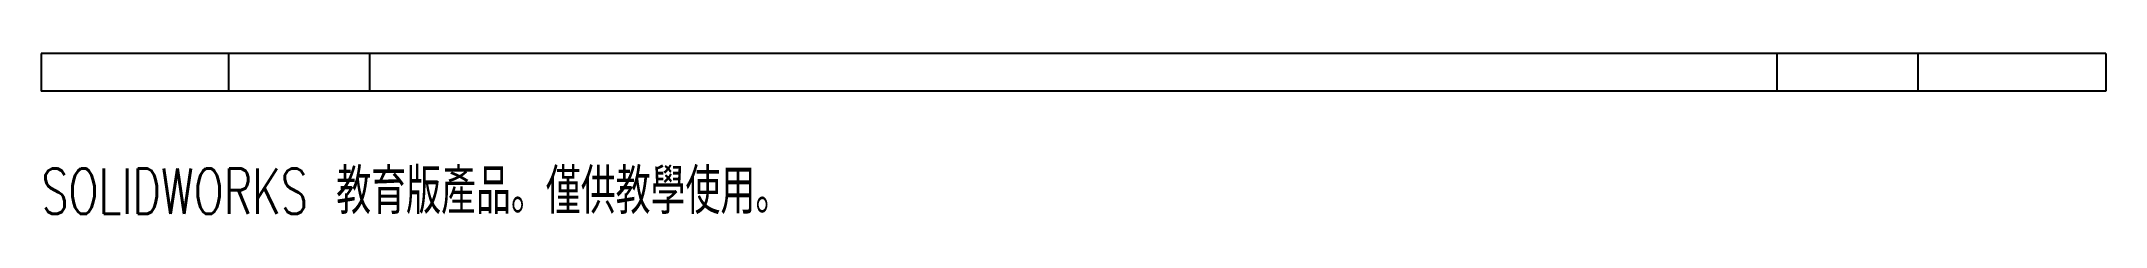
# Paper-space layout '_後視' of a CAD drawing. Header units: millimetres. Extents: x -110 to 110, y -13 to 4.
import ezdxf

# ---------------------------------------------------------------- set-up
doc = ezdxf.new("R2010")
doc.units = ezdxf.units.MM
doc.styles.add('SLDTEXTSTYLE0', font='TXT', dxfattribs={"width": 0.7, "bigfont": 'bigfont'})

psp = doc.layouts.new('_後視')

# ---------------------------------------------------------------- linework, layer by layer
at = {"color": 7, "linetype": 'Continuous', "lineweight": 25}
for p, q in [((-110, 4), (-110, 0)), ((110, 4), (-110, 4)), ((-90, 0), (-90, 4)), ((-75, 0), (-75, 4)), ((75, 0), (75, 4)), ((90, 0), (90, 4)), ((110, 4), (110, 0)), ((110, 0), (-110, 0))]:
    psp.add_line(p, q, dxfattribs=at)

# ---------------------------------------------------------------- texts
at = {"color": 7, "linetype": 'Continuous', "insert": (-110, -8.27), "char_height": 4.8336, "attachment_point": 1, "style": 'SLDTEXTSTYLE0'}
psp.add_mtext('SOLIDWORKS 教育版產品。僅供教學使用。', dxfattribs=at)

doc.saveas('drawing.dxf')
